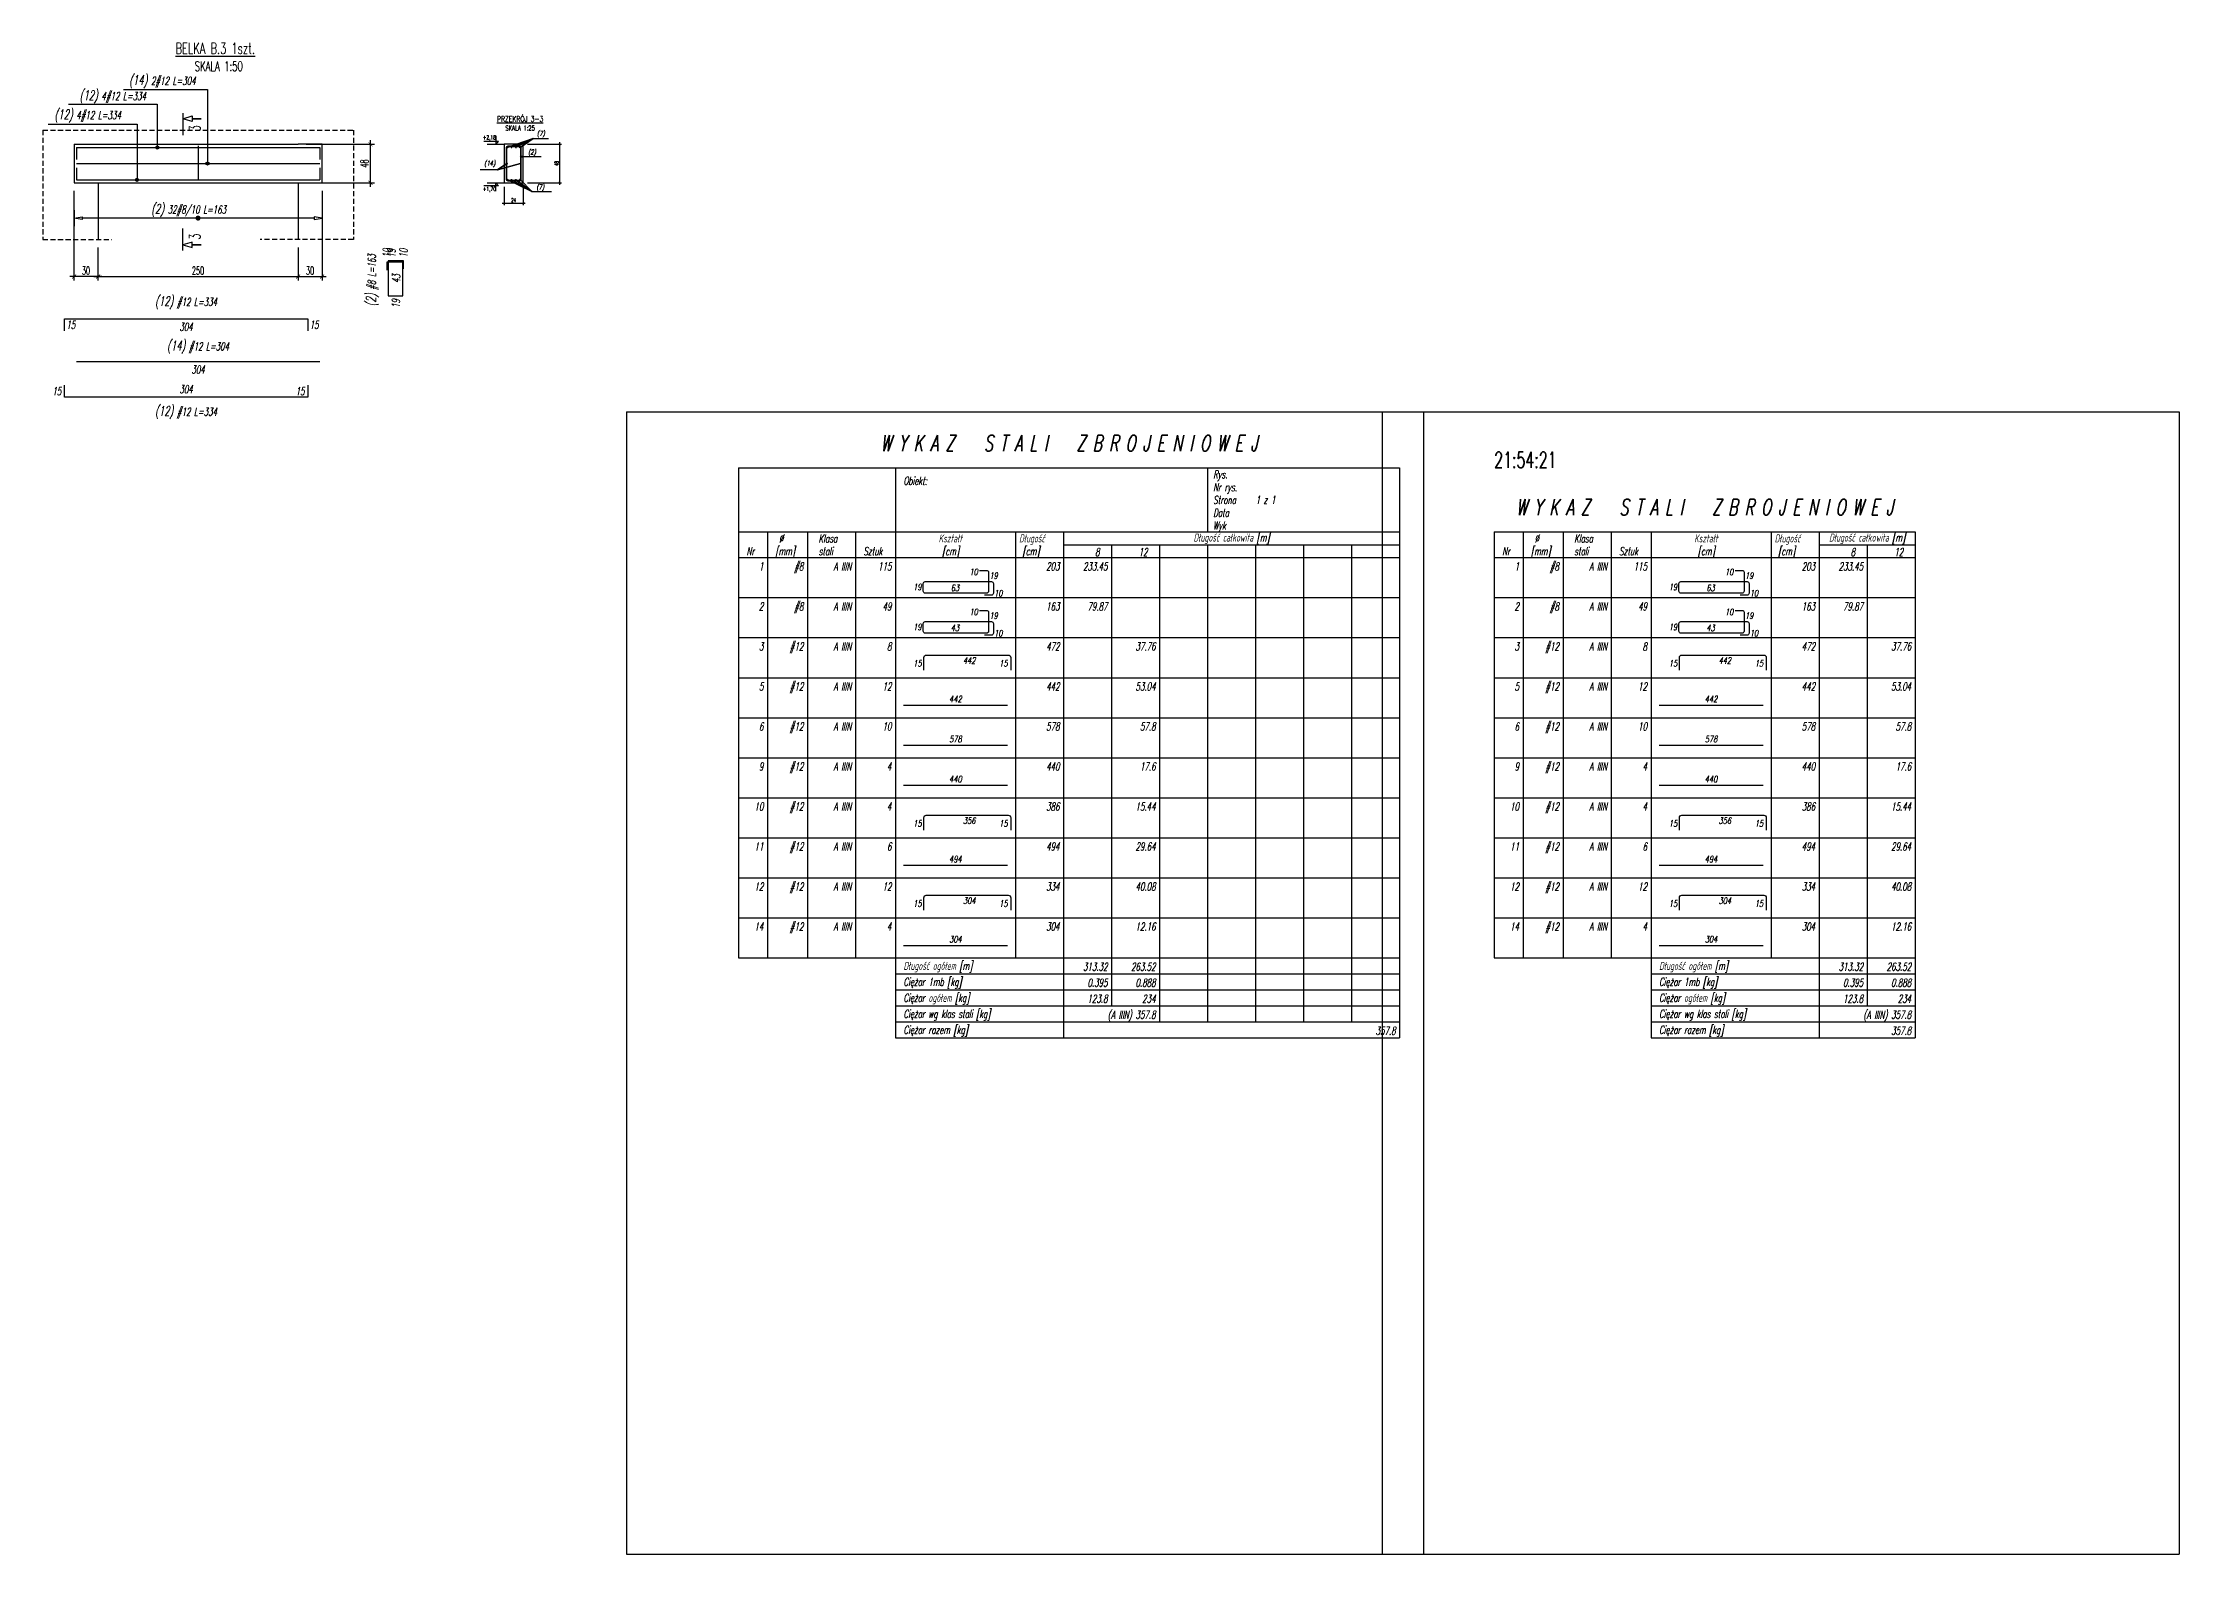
# Model space of a CAD drawing. Header units: millimetres. Extents: x 26458 to 31924, y -55340 to -52939.
# Drawn here: x 29255 to 31924, y -55340 to -53452 of the extents above; entities that cross this region are included whole.
import ezdxf
from ezdxf.enums import TextEntityAlignment as Align

# ---------------------------------------------------------------- set-up
doc = ezdxf.new("R2010")
doc.units = ezdxf.units.MM
doc.linetypes.add('DASHED2', pattern=[9.525, 6.35, -3.175])
doc.layers.get('Defpoints').update_dxf_attribs({"color": 251})
doc.layers.add('__NIEDRUK__', color=54, linetype='Continuous', plot=False)
for name, color, linetype in [('K-ODNOSNIK', 8, 'Continuous'), ('K-POMOCNICZE', 9, 'DASHED2'), ('K-SCIANY', 2, 'Continuous'), ('K-TEXT 2.4mm', 71, 'Continuous'), ('K-TEXT 2.8mm', 101, 'Continuous'), ('K-TEXT 2mm', 254, 'Continuous'), ('K-WYMIARY', 1, 'Continuous'), ('K-ZBROJ_06', 101, 'Continuous'), ('K-ZBROJ_12', 161, 'Continuous'), ('N-35-PLYTY', 101, 'Continuous'), ('ZBROJA_NIEZLICZAC', 255, 'Continuous'), ('ZBROJA_PRET', 161, 'Continuous'), ('ZBROJA_RZUTPR', 141, 'Continuous'), ('ZBROJA_RZUTPR1', 255, 'Continuous'), ('ZBROJA_ZASIEG', 253, 'Continuous'), ('ZBROJA_ZESTAWIENIE', 62, 'Continuous'), ('ZBROJA_ZESTAWIENIE1', 252, 'Continuous'), ('ZBROJA_ZESTAWIENIE2', 30, 'Continuous'), ('ZBROJA_ZESTAWIENIE3', 141, 'Continuous'), ('ZBROJA_ZESTAWIENIE4', 210, 'Continuous'), ('ZBROJA_ZLICZAC', 125, 'Continuous')]:
    doc.layers.add(name, color=color, linetype=linetype)
doc.styles.add('STYL_ZBROJA', font='romanszb.shx', dxfattribs={"width": 0.65, "oblique": 12})
doc.styles.add('text 2.4mm', font='romans.shx', dxfattribs={"width": 0.65})
doc.styles.add('text 2.8mm', font='romans.shx', dxfattribs={"width": 0.65})
doc.styles.add('text 2mm', font='romans.shx', dxfattribs={"width": 0.65})
doc.styles.add('WYM1', font='romanszb.shx', dxfattribs={"width": 0.6})
doc.dimstyles.new('CM100', dxfattribs={"dimscale": 5, "dimtxt": 2, "dimasz": 1, "dimexe": 1, "dimexo": 2, "dimgap": 0.5, "dimtad": 1, "dimrnd": 0.5, "dimdsep": 46, "dimtxsty": 'WYM1', "dimblk": 'OBLIQUE', "dimcen": 0, "dimdle": 1, "dimclrd": 253, "dimclre": 251, "dimclrt": 30, "dimadec": 0, "dimazin": 0, "dimtfac": 1, "dimtix": 1, "dimtmove": 0, "dimatfit": 0, "dimfxl": 1, "dimtfillclr": 256, "dimtolj": 1, "dimarcsym": 0})

# ---------------------------------------------------------------- blocks, each defined once
blk = doc.blocks.new('_zestawienie')
at = {"layer": 'ZBROJA_ZESTAWIENIE'}
for p, q in [((0, 0), (826, 0)), ((196, 0), (196, -80)), ((586, 0), (586, -80)), ((826, 0), (826, -80)), ((0, -80), (826, -80)), ((0, -80), (0, -96)), ((36, -80), (36, -96)), ((86, -80), (86, -96)), ((146, -80), (146, -96)), ((196, -80), (196, -96)), ((346, -80), (346, -96)), ((406, -80), (406, -96)), ((826, -80), (826, -112)), ((0, -96), (0, -112)), ((36, -96), (36, -112)), ((86, -96), (86, -112)), ((146, -96), (146, -112)), ((196, -96), (196, -112)), ((346, -96), (346, -112)), ((406, -96), (406, -112)), ((466, -96), (466, -112)), ((526, -96), (526, -112)), ((586, -96), (586, -112)), ((646, -96), (646, -112)), ((706, -96), (706, -112)), ((766, -96), (766, -112)), ((826, -96), (826, -112)), ((0, -112), (826, -112)), ((0, -112), (0, -162)), ((36, -112), (36, -162)), ((86, -112), (86, -162)), ((146, -112), (146, -162)), ((196, -112), (196, -162)), ((346, -112), (346, -162)), ((406, -112), (406, -162)), ((466, -112), (466, -162)), ((526, -112), (526, -162)), ((586, -112), (586, -162)), ((646, -112), (646, -162)), ((706, -112), (706, -162)), ((766, -112), (766, -162)), ((826, -112), (826, -162)), ((0, -162), (0, -212)), ((36, -162), (36, -212)), ((86, -162), (86, -212)), ((146, -162), (146, -212)), ((196, -162), (196, -212)), ((346, -162), (346, -212)), ((406, -162), (406, -212)), ((466, -162), (466, -212)), ((526, -162), (526, -212)), ((586, -162), (586, -212)), ((646, -162), (646, -212)), ((706, -162), (706, -212)), ((766, -162), (766, -212)), ((826, -162), (826, -212)), ((0, -212), (0, -262)), ((36, -212), (36, -262)), ((86, -212), (86, -262)), ((146, -212), (146, -262)), ((196, -212), (196, -262)), ((346, -212), (346, -262)), ((406, -212), (406, -262)), ((466, -212), (466, -262)), ((526, -212), (526, -262)), ((586, -212), (586, -262)), ((646, -212), (646, -262)), ((706, -212), (706, -262)), ((766, -212), (766, -262)), ((826, -212), (826, -262)), ((0, -262), (0, -312)), ((36, -262), (36, -312)), ((86, -262), (86, -312)), ((146, -262), (146, -312)), ((196, -262), (196, -312)), ((346, -262), (346, -312)), ((406, -262), (406, -312)), ((466, -262), (466, -312)), ((526, -262), (526, -312)), ((586, -262), (586, -312)), ((646, -262), (646, -312)), ((706, -262), (706, -312)), ((766, -262), (766, -312)), ((826, -262), (826, -312)), ((0, -312), (0, -362)), ((36, -312), (36, -362)), ((86, -312), (86, -362)), ((146, -312), (146, -362)), ((196, -312), (196, -362)), ((346, -312), (346, -362)), ((406, -312), (406, -362)), ((466, -312), (466, -362)), ((526, -312), (526, -362)), ((586, -312), (586, -362)), ((646, -312), (646, -362)), ((706, -312), (706, -362)), ((766, -312), (766, -362)), ((826, -312), (826, -362)), ((0, -362), (0, -412)), ((36, -362), (36, -412)), ((86, -362), (86, -412)), ((146, -362), (146, -412)), ((196, -362), (196, -412)), ((346, -362), (346, -412)), ((406, -362), (406, -412)), ((466, -362), (466, -412)), ((526, -362), (526, -412)), ((586, -362), (586, -412)), ((646, -362), (646, -412)), ((706, -362), (706, -412)), ((766, -362), (766, -412)), ((826, -362), (826, -412)), ((0, -412), (0, -462)), ((36, -412), (36, -462)), ((86, -412), (86, -462)), ((146, -412), (146, -462)), ((196, -412), (196, -462)), ((346, -412), (346, -462)), ((406, -412), (406, -462)), ((466, -412), (466, -462)), ((526, -412), (526, -462)), ((586, -412), (586, -462)), ((646, -412), (646, -462)), ((706, -412), (706, -462)), ((766, -412), (766, -462)), ((826, -412), (826, -462)), ((0, -462), (0, -512)), ((36, -462), (36, -512)), ((86, -462), (86, -512)), ((146, -462), (146, -512)), ((196, -462), (196, -512)), ((346, -462), (346, -512)), ((406, -462), (406, -512)), ((466, -462), (466, -512)), ((526, -462), (526, -512)), ((586, -462), (586, -512)), ((646, -462), (646, -512)), ((706, -462), (706, -512)), ((766, -462), (766, -512)), ((826, -462), (826, -512)), ((0, -512), (0, -562)), ((36, -512), (36, -562)), ((86, -512), (86, -562)), ((146, -512), (146, -562)), ((196, -512), (196, -562)), ((346, -512), (346, -562)), ((406, -512), (406, -562)), ((466, -512), (466, -562)), ((526, -512), (526, -562)), ((586, -512), (586, -562)), ((646, -512), (646, -562)), ((706, -512), (706, -562)), ((766, -512), (766, -562)), ((826, -512), (826, -562)), ((0, -562), (0, -612)), ((36, -562), (36, -612)), ((86, -562), (86, -612)), ((146, -562), (146, -612)), ((196, -562), (196, -612)), ((346, -562), (346, -612)), ((406, -562), (406, -612)), ((466, -562), (466, -612)), ((526, -562), (526, -612)), ((586, -562), (586, -612)), ((646, -562), (646, -612)), ((706, -562), (706, -612)), ((766, -562), (766, -612)), ((826, -562), (826, -612)), ((0, -612), (826, -612)), ((196, -612), (196, -712)), ((406, -612), (406, -712)), ((466, -612), (466, -672)), ((526, -612), (526, -672)), ((586, -612), (586, -692)), ((646, -612), (646, -692)), ((706, -612), (706, -692)), ((766, -612), (766, -692)), ((826, -612), (826, -692)), ((826, -612), (826, -692)), ((526, -672), (526, -692)), ((826, -692), (826, -712)), ((196, -712), (826, -712))]:
    blk.add_line(p, q, dxfattribs=at)
at = {"layer": 'ZBROJA_ZESTAWIENIE1'}
for p, q in [((-140, 70), (856, 70)), ((-140, 70), (-140, -1357)), ((856, 70), (856, -1357)), ((406, -96), (826, -96)), ((0, -162), (826, -162)), ((0, -212), (826, -212)), ((0, -262), (826, -262)), ((0, -312), (826, -312)), ((0, -362), (826, -362)), ((0, -412), (826, -412)), ((0, -462), (826, -462)), ((0, -512), (826, -512)), ((0, -562), (826, -562)), ((196, -632), (826, -632)), ((196, -652), (826, -652)), ((196, -672), (826, -672)), ((196, -692), (826, -692)), ((-140, -1357), (856, -1357))]:
    blk.add_line(p, q, dxfattribs=at)
at = {"layer": 'ZBROJA_ZESTAWIENIE2'}
blk.add_line((0, 0), (0, -80), dxfattribs=at)
at = {"layer": 'ZBROJA_ZESTAWIENIE3'}
for points in [[(301.1, -127.9), (309.8, -127.9, -0.40231), (312.3, -130.3), (312.3, -154, -0.426218), (309.8, -156.4), (233.2, -156.4, -0.414214), (230.8, -154), (230.8, -144.4, -0.414214), (233.2, -142), (315.9, -142, -0.40231), (318.4, -144.4), (318.4, -156.4, -0.414214), (315.9, -158.9), (307.3, -158.9)], [(301.1, -177.9), (309.8, -177.9, -0.40231), (312.3, -180.3), (312.3, -204, -0.426218), (309.8, -206.4), (233.2, -206.4, -0.414214), (230.8, -204), (230.8, -194.4, -0.414214), (233.2, -192), (315.9, -192, -0.40231), (318.4, -194.4), (318.4, -206.4, -0.414214), (315.9, -208.9), (307.3, -208.9)], [(231.5, -252.5), (231.5, -236.8, -0.414214), (234.5, -233.8), (337, -233.8, -0.414214), (340, -236.8), (340, -252.5)], [(231.5, -452.5), (231.5, -436.8, -0.414214), (234.5, -433.8), (337, -433.8, -0.414214), (340, -436.8), (340, -452.5)], [(231.5, -552.5), (231.5, -536.8, -0.414214), (234.5, -533.8), (337, -533.8, -0.414214), (340, -536.8), (340, -552.5)]]:
    blk.add_lwpolyline(points, format="xyb", dxfattribs=at)
for points in [[(206, -296.4), (336, -296.4)], [(206, -346.4), (336, -346.4)], [(206, -396.4), (336, -396.4)], [(206, -496.4), (336, -496.4)], [(206, -596.4), (336, -596.4)]]:
    blk.add_lwpolyline(points, dxfattribs=at)
at = {"layer": 'ZBROJA_ZESTAWIENIE2', "style": 'STYL_ZBROJA', "oblique": 12, "width": 0.65}
for s, p in [('Obiekt:', (206, -24)), ('Rys. ', (593, -16)), ('Nr rys. ', (593, -32)), ('Strona ', (593, -48)), ('Data ', (593, -64)), ('1 z 1', (646, -48)), ('Wyk ', (593, -80)), ('Nr', (10, -112)), ('[mm]', (46, -112)), (' %%c', (46, -96)), ('Klasa', (100, -96)), ('stali', (100, -112)), ('Sztuk', (156, -112)), ('Kształt', (250, -96)), (' [cm]', (250, -112)), (' Długość', (346, -96)), ('  [cm]', (346, -112)), ('Długość ogółem [m]', (206, -630)), ('Ciężar 1mb [kg]', (206, -650)), ('Ciężar ogółem [kg]', (206, -670)), ('Ciężar wg klas stali [kg]', (206, -690)), ('Ciężar razem [kg]', (206, -710))]:
    blk.add_text(s, height=10, dxfattribs=at).set_placement(p, align=Align.BOTTOM_LEFT)
for s, p in [('8', (451, -110)), ('12', (511, -110)), ('1', (31, -128)), ('#8', (81, -128)), ('A IIIN', (141, -128)), ('115', (191, -128)), ('203', (401, -128)), ('233.45', (461, -128)), ('2', (31, -178)), ('#8', (81, -178)), ('A IIIN', (141, -178)), ('49', (191, -178)), ('163', (401, -178)), ('79.87', (461, -178)), ('3', (31, -228)), ('#12', (81, -228)), ('A IIIN', (141, -228)), ('8', (191, -228)), ('472', (401, -228)), ('37.76', (521, -228)), ('#12', (81, -278)), ('5', (31, -278)), ('A IIIN', (141, -278)), ('12', (191, -278)), ('442', (401, -278)), ('53.04', (521, -278)), ('6', (31, -328)), ('#12', (81, -328)), ('A IIIN', (141, -328)), ('10', (191, -328)), ('578', (401, -328)), ('57.8', (521, -328)), ('9', (31, -378)), ('#12', (81, -378)), ('A IIIN', (141, -378)), ('4', (191, -378)), ('440', (401, -378)), ('17.6', (521, -378)), ('10', (31, -428)), ('#12', (81, -428)), ('A IIIN', (141, -428)), ('4', (191, -428)), ('386', (401, -428)), ('15.44', (521, -428)), ('11', (31, -478)), ('#12', (81, -478)), ('A IIIN', (141, -478)), ('6', (191, -478)), ('494', (401, -478)), ('29.64', (521, -478)), ('12', (31, -528)), ('#12', (81, -528)), ('A IIIN', (141, -528)), ('12', (191, -528)), ('334', (401, -528)), ('40.08', (521, -528)), ('14', (31, -578)), ('#12', (81, -578)), ('A IIIN', (141, -578)), ('4', (191, -578)), ('304', (401, -578)), ('12.16', (521, -578)), ('313.32', (461, -628)), ('0.395', (461, -648)), ('263.52', (521, -628)), ('0.888', (521, -648)), ('123.8', (461, -668)), ('234', (521, -668)), ('(A IIIN) 357.8', (521, -688)), ('357.8', (821, -708))]:
    blk.add_text(s, height=10, dxfattribs=at).set_placement(p, align=Align.RIGHT)
blk.add_text('Długość całkowita [m]', height=10, dxfattribs=at).set_placement((616, -92), align=Align.CENTER)
for s, p in [('10', (298.8, -129.9)), ('19', (228.6, -148.7)), ('10', (298.8, -179.9)), ('19', (228.6, -198.7)), ('15', (228.7, -244.1)), ('15', (336.1, -244.1)), ('15', (228.7, -444.1)), ('15', (336.1, -444.1)), ('15', (228.7, -544.1)), ('15', (336.1, -544.1))]:
    blk.add_text(s, height=8, dxfattribs=at).set_placement(p, align=Align.MIDDLE_RIGHT)
for s, p in [('19', (313.4, -134.5)), ('10', (319.3, -156.5)), ('19', (313.4, -184.5)), ('10', (319.3, -206.5))]:
    blk.add_text(s, height=8, dxfattribs=at).set_placement(p, align=Align.MIDDLE_LEFT)
for s, p in [('63', (270.4, -149.8)), ('43', (270.4, -199.8))]:
    blk.add_text(s, height=8, dxfattribs=at).set_placement(p, align=Align.MIDDLE)
for s, p in [('442', (296, -247)), ('356', (296, -447)), ('304', (296, -547))]:
    blk.add_text(s, height=8, dxfattribs=at).set_placement(p, align=Align.BOTTOM_RIGHT)
for s, p in [('442', (271, -295.1)), ('578', (271, -345.1)), ('440', (271, -395.1)), ('494', (271, -495.1)), ('304', (271, -595.1))]:
    blk.add_text(s, height=8, dxfattribs=at).set_placement(p, align=Align.BOTTOM_CENTER)
at = {"layer": 'ZBROJA_ZESTAWIENIE4', "style": 'STYL_ZBROJA', "oblique": 12, "width": 0.65}
blk.add_text('W Y K A Z   S T A L I   Z B R O J E N I O W E J', height=20, dxfattribs=at).set_placement((413, 21), align=Align.CENTER)
blk = doc.blocks.new('A$C392df230')
h = blk.add_hatch()
h.set_pattern_fill('ANGLE', color=256, scale=0.025)
h.set_pattern_definition([(360, (-2880.4701, 5517.13781), (-5e-64, 0.174625), [0.127, -0.047625]), (90, (-2880.4701, 5517.13781), (-0.174625, 1e-17), [0.127, -0.047625])])
h.paths.add_polyline_path([(0.5, 0, 1), (-0.5, 0, 1)])
blk.add_circle((0, 0), 0.5)
blk = doc.blocks.new('_ArchTick')
at = {"color": 0, "linetype": 'ByBlock', "const_width": 0.15}
blk.add_lwpolyline([(-0.5, -0.5), (0.5, 0.5)], dxfattribs=at)
blk = doc.blocks.new('*D93')
at = {"layer": 'Defpoints', "color": 0, "transparency": 16777216}
for p in [(29323.6, -53697.8), (29573.6, -53697.8), (29573.6, -53744)]:
    blk.add_point(p, dxfattribs=at)
at = {"layer": 'K-WYMIARY', "color": 251, "lineweight": -2, "transparency": 16777216}
for p, q in [((29323.6, -53707.8), (29323.6, -53749)), ((29573.6, -53707.8), (29573.6, -53749))]:
    blk.add_line(p, q, dxfattribs=at)
at = {"layer": 'K-WYMIARY', "color": 253, "lineweight": -2, "transparency": 16777216}
blk.add_line((29318.6, -53744), (29578.6, -53744), dxfattribs=at)
at = {"layer": 'K-WYMIARY', "color": 253, "lineweight": -2, "transparency": 16777216, "xscale": 5, "yscale": 5, "zscale": 5, "rotation": 180}
blk.add_blockref('_ArchTick', (29323.6, -53744), dxfattribs=at)
at = {"layer": 'K-WYMIARY', "color": 253, "lineweight": -2, "transparency": 16777216, "xscale": 5, "yscale": 5, "zscale": 5}
blk.add_blockref('_ArchTick', (29573.6, -53744), dxfattribs=at)
at = {"layer": 'K-WYMIARY', "color": 30, "transparency": 16777216, "insert": (29448.6, -53736.5), "char_height": 10, "attachment_point": 5, "style": 'WYM1'}
blk.add_mtext('\\A1;250', dxfattribs=at)
blk = doc.blocks.new('*D94')
at = {"layer": 'Defpoints', "color": 0, "transparency": 16777216}
for p in [(29293.6, -53626.7), (29323.6, -53697.8), (29293.6, -53744)]:
    blk.add_point(p, dxfattribs=at)
at = {"layer": 'K-WYMIARY', "color": 251, "lineweight": -2, "transparency": 16777216}
for p, q in [((29293.6, -53636.7), (29293.6, -53749)), ((29323.6, -53707.8), (29323.6, -53749))]:
    blk.add_line(p, q, dxfattribs=at)
at = {"layer": 'K-WYMIARY', "color": 253, "lineweight": -2, "transparency": 16777216}
blk.add_line((29328.6, -53744), (29288.6, -53744), dxfattribs=at)
at = {"layer": 'K-WYMIARY', "color": 253, "lineweight": -2, "transparency": 16777216, "xscale": 5, "yscale": 5, "zscale": 5, "rotation": 180}
blk.add_blockref('_ArchTick', (29293.6, -53744), dxfattribs=at)
at = {"layer": 'K-WYMIARY', "color": 253, "lineweight": -2, "transparency": 16777216, "xscale": 5, "yscale": 5, "zscale": 5}
blk.add_blockref('_ArchTick', (29323.6, -53744), dxfattribs=at)
at = {"layer": 'K-WYMIARY', "color": 30, "transparency": 16777216, "insert": (29308.6, -53736.5), "char_height": 10, "attachment_point": 5, "style": 'WYM1'}
blk.add_mtext('\\A1;30', dxfattribs=at)
blk = doc.blocks.new('*D95')
at = {"layer": 'Defpoints', "color": 0, "transparency": 16777216}
for p in [(29573.6, -53578.7), (29664, -53578.7), (29573.6, -53626.7)]:
    blk.add_point(p, dxfattribs=at)
at = {"layer": 'K-WYMIARY', "color": 251, "lineweight": -2, "transparency": 16777216}
for p, q in [((29583.6, -53578.7), (29669, -53578.7)), ((29583.6, -53626.7), (29669, -53626.7))]:
    blk.add_line(p, q, dxfattribs=at)
at = {"layer": 'K-WYMIARY', "color": 253, "lineweight": -2, "transparency": 16777216}
blk.add_line((29664, -53631.7), (29664, -53573.7), dxfattribs=at)
at = {"layer": 'K-WYMIARY', "color": 253, "lineweight": -2, "transparency": 16777216, "xscale": 5, "yscale": 5, "zscale": 5}
for p, rotation in [((29664, -53578.7), 90), ((29664, -53626.7), 270)]:
    blk.add_blockref('_ArchTick', p, dxfattribs=dict(at, rotation=rotation))
at = {"layer": 'K-WYMIARY', "color": 30, "transparency": 16777216, "insert": (29656.5, -53602.7), "char_height": 10, "attachment_point": 5, "rotation": 90, "style": 'WYM1'}
blk.add_mtext('\\A1;48', dxfattribs=at)
blk = doc.blocks.new('*D96')
at = {"layer": 'Defpoints', "color": 0, "transparency": 16777216}
for p in [(29855.1, -53578.7), (29855.1, -53626.7), (29900.4, -53626.7)]:
    blk.add_point(p, dxfattribs=at)
at = {"layer": 'K-WYMIARY', "color": 251, "lineweight": -2, "transparency": 16777216}
for p, q in [((29860.1, -53578.7), (29902.9, -53578.7)), ((29860.1, -53626.7), (29902.9, -53626.7))]:
    blk.add_line(p, q, dxfattribs=at)
at = {"layer": 'K-WYMIARY', "color": 253, "lineweight": -2, "transparency": 16777216}
blk.add_line((29900.4, -53576.2), (29900.4, -53629.2), dxfattribs=at)
at = {"layer": 'K-WYMIARY', "color": 253, "lineweight": -2, "transparency": 16777216, "xscale": 2.5, "yscale": 2.5, "zscale": 2.5}
for p, rotation in [((29900.4, -53578.7), 90), ((29900.4, -53626.7), 270)]:
    blk.add_blockref('_ArchTick', p, dxfattribs=dict(at, rotation=rotation))
at = {"layer": 'K-WYMIARY', "color": 30, "transparency": 16777216, "insert": (29896.7, -53602.7), "char_height": 5, "attachment_point": 5, "rotation": 90, "style": 'WYM1'}
blk.add_mtext('\\A1;48', dxfattribs=at)
blk = doc.blocks.new('*D97')
at = {"layer": 'Defpoints', "color": 0, "transparency": 16777216}
for p in [(29831.1, -53626.7), (29855, -53626.7), (29855, -53652.3)]:
    blk.add_point(p, dxfattribs=at)
at = {"layer": 'K-WYMIARY', "color": 251, "lineweight": -2, "transparency": 16777216}
for p, q in [((29831.1, -53631.7), (29831.1, -53654.8)), ((29855, -53631.7), (29855, -53654.8))]:
    blk.add_line(p, q, dxfattribs=at)
at = {"layer": 'K-WYMIARY', "color": 253, "lineweight": -2, "transparency": 16777216}
blk.add_line((29828.6, -53652.3), (29857.5, -53652.3), dxfattribs=at)
at = {"layer": 'K-WYMIARY', "color": 253, "lineweight": -2, "transparency": 16777216, "xscale": 2.5, "yscale": 2.5, "zscale": 2.5, "rotation": 180}
blk.add_blockref('_ArchTick', (29831.1, -53652.3), dxfattribs=at)
at = {"layer": 'K-WYMIARY', "color": 253, "lineweight": -2, "transparency": 16777216, "xscale": 2.5, "yscale": 2.5, "zscale": 2.5}
blk.add_blockref('_ArchTick', (29855, -53652.3), dxfattribs=at)
at = {"layer": 'K-WYMIARY', "color": 30, "transparency": 16777216, "insert": (29843, -53648.6), "char_height": 5, "attachment_point": 5, "style": 'WYM1'}
blk.add_mtext('\\A1;24', dxfattribs=at)
blk = doc.blocks.new('*D122')
at = {"layer": 'Defpoints', "color": 0, "transparency": 16777216}
for p in [(29603.6, -53626.7), (29573.6, -53697.8), (29603.6, -53744)]:
    blk.add_point(p, dxfattribs=at)
at = {"layer": 'K-WYMIARY', "color": 251, "lineweight": -2, "transparency": 16777216}
for p, q in [((29603.6, -53636.7), (29603.6, -53749)), ((29573.6, -53707.8), (29573.6, -53749))]:
    blk.add_line(p, q, dxfattribs=at)
at = {"layer": 'K-WYMIARY', "color": 253, "lineweight": -2, "transparency": 16777216}
blk.add_line((29568.6, -53744), (29608.6, -53744), dxfattribs=at)
at = {"layer": 'K-WYMIARY', "color": 253, "lineweight": -2, "transparency": 16777216, "xscale": 5, "yscale": 5, "zscale": 5, "rotation": 180}
blk.add_blockref('_ArchTick', (29573.6, -53744), dxfattribs=at)
at = {"layer": 'K-WYMIARY', "color": 253, "lineweight": -2, "transparency": 16777216, "xscale": 5, "yscale": 5, "zscale": 5}
blk.add_blockref('_ArchTick', (29603.6, -53744), dxfattribs=at)
at = {"layer": 'K-WYMIARY', "color": 30, "transparency": 16777216, "insert": (29588.6, -53736.5), "char_height": 10, "attachment_point": 5, "style": 'WYM1'}
blk.add_mtext('\\A1;30', dxfattribs=at)
blk = doc.blocks.new('_zestawiejnieM')
at = {"layer": 'ZBROJA_ZESTAWIENIE'}
for p, q in [((0, -80), (526, -80)), ((0, -80), (0, -96)), ((36, -80), (36, -96)), ((86, -80), (86, -96)), ((146, -80), (146, -96)), ((196, -80), (196, -96)), ((346, -80), (346, -96)), ((406, -80), (406, -96)), ((526, -80), (526, -112)), ((0, -96), (0, -112)), ((36, -96), (36, -112)), ((86, -96), (86, -112)), ((146, -96), (146, -112)), ((196, -96), (196, -112)), ((346, -96), (346, -112)), ((406, -96), (406, -112)), ((466, -96), (466, -112)), ((526, -96), (526, -112)), ((526, -96), (526, -112)), ((0, -112), (526, -112)), ((0, -112), (0, -162)), ((36, -112), (36, -162)), ((86, -112), (86, -162)), ((146, -112), (146, -162)), ((196, -112), (196, -162)), ((346, -112), (346, -162)), ((406, -112), (406, -162)), ((466, -112), (466, -162)), ((526, -112), (526, -162)), ((526, -112), (526, -162)), ((0, -162), (0, -212)), ((36, -162), (36, -212)), ((86, -162), (86, -212)), ((146, -162), (146, -212)), ((196, -162), (196, -212)), ((346, -162), (346, -212)), ((406, -162), (406, -212)), ((466, -162), (466, -212)), ((526, -162), (526, -212)), ((526, -162), (526, -212)), ((0, -212), (0, -262)), ((36, -212), (36, -262)), ((86, -212), (86, -262)), ((146, -212), (146, -262)), ((196, -212), (196, -262)), ((346, -212), (346, -262)), ((406, -212), (406, -262)), ((466, -212), (466, -262)), ((526, -212), (526, -262)), ((526, -212), (526, -262)), ((0, -262), (0, -312)), ((36, -262), (36, -312)), ((86, -262), (86, -312)), ((146, -262), (146, -312)), ((196, -262), (196, -312)), ((346, -262), (346, -312)), ((406, -262), (406, -312)), ((466, -262), (466, -312)), ((526, -262), (526, -312)), ((526, -262), (526, -312)), ((0, -312), (0, -362)), ((36, -312), (36, -362)), ((86, -312), (86, -362)), ((146, -312), (146, -362)), ((196, -312), (196, -362)), ((346, -312), (346, -362)), ((406, -312), (406, -362)), ((466, -312), (466, -362)), ((526, -312), (526, -362)), ((526, -312), (526, -362)), ((0, -362), (0, -412)), ((36, -362), (36, -412)), ((86, -362), (86, -412)), ((146, -362), (146, -412)), ((196, -362), (196, -412)), ((346, -362), (346, -412)), ((406, -362), (406, -412)), ((466, -362), (466, -412)), ((526, -362), (526, -412)), ((526, -362), (526, -412)), ((0, -412), (0, -462)), ((36, -412), (36, -462)), ((86, -412), (86, -462)), ((146, -412), (146, -462)), ((196, -412), (196, -462)), ((346, -412), (346, -462)), ((406, -412), (406, -462)), ((466, -412), (466, -462)), ((526, -412), (526, -462)), ((526, -412), (526, -462)), ((0, -462), (0, -512)), ((36, -462), (36, -512)), ((86, -462), (86, -512)), ((146, -462), (146, -512)), ((196, -462), (196, -512)), ((346, -462), (346, -512)), ((406, -462), (406, -512)), ((466, -462), (466, -512)), ((526, -462), (526, -512)), ((526, -462), (526, -512)), ((0, -512), (0, -562)), ((36, -512), (36, -562)), ((86, -512), (86, -562)), ((146, -512), (146, -562)), ((196, -512), (196, -562)), ((346, -512), (346, -562)), ((406, -512), (406, -562)), ((466, -512), (466, -562)), ((526, -512), (526, -562)), ((526, -512), (526, -562)), ((0, -562), (0, -612)), ((36, -562), (36, -612)), ((86, -562), (86, -612)), ((146, -562), (146, -612)), ((196, -562), (196, -612)), ((346, -562), (346, -612)), ((406, -562), (406, -612)), ((466, -562), (466, -612)), ((526, -562), (526, -612)), ((526, -562), (526, -612)), ((0, -612), (526, -612)), ((196, -612), (196, -712)), ((406, -612), (406, -712)), ((466, -612), (466, -672)), ((526, -612), (526, -692)), ((526, -612), (526, -672)), ((526, -612), (526, -692)), ((526, -672), (526, -692)), ((526, -692), (526, -712)), ((196, -712), (526, -712))]:
    blk.add_line(p, q, dxfattribs=at)
at = {"layer": 'ZBROJA_ZESTAWIENIE1'}
for p, q in [((406, -96), (526, -96)), ((0, -162), (526, -162)), ((0, -212), (526, -212)), ((0, -262), (526, -262)), ((0, -312), (526, -312)), ((0, -362), (526, -362)), ((0, -412), (526, -412)), ((0, -462), (526, -462)), ((0, -512), (526, -512)), ((0, -562), (526, -562)), ((196, -632), (526, -632)), ((196, -652), (526, -652)), ((196, -672), (526, -672)), ((196, -692), (526, -692))]:
    blk.add_line(p, q, dxfattribs=at)
at = {"layer": 'ZBROJA_ZESTAWIENIE3'}
for points in [[(301.1, -127.9), (309.8, -127.9, -0.40231), (312.3, -130.3), (312.3, -154, -0.426218), (309.8, -156.4), (233.2, -156.4, -0.414214), (230.8, -154), (230.8, -144.4, -0.414214), (233.2, -142), (315.9, -142, -0.40231), (318.4, -144.4), (318.4, -156.4, -0.414214), (315.9, -158.9), (307.3, -158.9)], [(301.1, -177.9), (309.8, -177.9, -0.40231), (312.3, -180.3), (312.3, -204, -0.426218), (309.8, -206.4), (233.2, -206.4, -0.414214), (230.8, -204), (230.8, -194.4, -0.414214), (233.2, -192), (315.9, -192, -0.40231), (318.4, -194.4), (318.4, -206.4, -0.414214), (315.9, -208.9), (307.3, -208.9)], [(231.5, -252.5), (231.5, -236.8, -0.414214), (234.5, -233.8), (337, -233.8, -0.414214), (340, -236.8), (340, -252.5)], [(231.5, -452.5), (231.5, -436.8, -0.414214), (234.5, -433.8), (337, -433.8, -0.414214), (340, -436.8), (340, -452.5)], [(231.5, -552.5), (231.5, -536.8, -0.414214), (234.5, -533.8), (337, -533.8, -0.414214), (340, -536.8), (340, -552.5)]]:
    blk.add_lwpolyline(points, format="xyb", dxfattribs=at)
for points in [[(206, -296.4), (336, -296.4)], [(206, -346.4), (336, -346.4)], [(206, -396.4), (336, -396.4)], [(206, -496.4), (336, -496.4)], [(206, -596.4), (336, -596.4)]]:
    blk.add_lwpolyline(points, dxfattribs=at)
at = {"layer": '__NIEDRUK__', "style": 'text 2mm', "width": 0.65}
blk.add_text('21:54:21', height=20, dxfattribs=at).set_placement((0, 0))
at = {"layer": 'ZBROJA_ZESTAWIENIE2', "style": 'STYL_ZBROJA', "oblique": 12, "width": 0.65}
for s, p in [('Nr', (10, -112)), ('[mm]', (46, -112)), (' %%c', (46, -96)), ('Klasa', (100, -96)), ('stali', (100, -112)), ('Sztuk', (156, -112)), ('Kształt', (250, -96)), (' [cm]', (250, -112)), (' Długość', (346, -96)), ('  [cm]', (346, -112)), ('Długość ogółem [m]', (206, -630)), ('Ciężar 1mb [kg]', (206, -650)), ('Ciężar ogółem [kg]', (206, -670)), ('Ciężar wg klas stali [kg]', (206, -690)), ('Ciężar razem [kg]', (206, -710))]:
    blk.add_text(s, height=10, dxfattribs=at).set_placement(p, align=Align.BOTTOM_LEFT)
blk.add_text('Długość całkowita [m]', height=10, dxfattribs=at).set_placement((466, -92), align=Align.CENTER)
for s, p in [('8', (451, -110)), ('12', (511, -110)), ('1', (31, -128)), ('#8', (81, -128)), ('A IIIN', (141, -128)), ('115', (191, -128)), ('203', (401, -128)), ('233.45', (461, -128)), ('2', (31, -178)), ('#8', (81, -178)), ('A IIIN', (141, -178)), ('49', (191, -178)), ('163', (401, -178)), ('79.87', (461, -178)), ('3', (31, -228)), ('#12', (81, -228)), ('A IIIN', (141, -228)), ('8', (191, -228)), ('472', (401, -228)), ('37.76', (521, -228)), ('#12', (81, -278)), ('5', (31, -278)), ('A IIIN', (141, -278)), ('12', (191, -278)), ('442', (401, -278)), ('53.04', (521, -278)), ('6', (31, -328)), ('#12', (81, -328)), ('A IIIN', (141, -328)), ('10', (191, -328)), ('578', (401, -328)), ('57.8', (521, -328)), ('9', (31, -378)), ('#12', (81, -378)), ('A IIIN', (141, -378)), ('4', (191, -378)), ('440', (401, -378)), ('17.6', (521, -378)), ('10', (31, -428)), ('#12', (81, -428)), ('A IIIN', (141, -428)), ('4', (191, -428)), ('386', (401, -428)), ('15.44', (521, -428)), ('11', (31, -478)), ('#12', (81, -478)), ('A IIIN', (141, -478)), ('6', (191, -478)), ('494', (401, -478)), ('29.64', (521, -478)), ('12', (31, -528)), ('#12', (81, -528)), ('A IIIN', (141, -528)), ('12', (191, -528)), ('334', (401, -528)), ('40.08', (521, -528)), ('14', (31, -578)), ('#12', (81, -578)), ('A IIIN', (141, -578)), ('4', (191, -578)), ('304', (401, -578)), ('12.16', (521, -578)), ('313.32', (461, -628)), ('0.395', (461, -648)), ('263.52', (521, -628)), ('0.888', (521, -648)), ('123.8', (461, -668)), ('234', (521, -668)), ('(A IIIN) 357.8', (521, -688)), ('357.8', (521, -708))]:
    blk.add_text(s, height=10, dxfattribs=at).set_placement(p, align=Align.RIGHT)
for s, p in [('10', (298.8, -129.9)), ('19', (228.6, -148.7)), ('10', (298.8, -179.9)), ('19', (228.6, -198.7)), ('15', (228.7, -244.1)), ('15', (336.1, -244.1)), ('15', (228.7, -444.1)), ('15', (336.1, -444.1)), ('15', (228.7, -544.1)), ('15', (336.1, -544.1))]:
    blk.add_text(s, height=8, dxfattribs=at).set_placement(p, align=Align.MIDDLE_RIGHT)
for s, p in [('19', (313.4, -134.5)), ('10', (319.3, -156.5)), ('19', (313.4, -184.5)), ('10', (319.3, -206.5))]:
    blk.add_text(s, height=8, dxfattribs=at).set_placement(p, align=Align.MIDDLE_LEFT)
for s, p in [('63', (270.4, -149.8)), ('43', (270.4, -199.8))]:
    blk.add_text(s, height=8, dxfattribs=at).set_placement(p, align=Align.MIDDLE)
for s, p in [('442', (296, -247)), ('356', (296, -447)), ('304', (296, -547))]:
    blk.add_text(s, height=8, dxfattribs=at).set_placement(p, align=Align.BOTTOM_RIGHT)
for s, p in [('442', (271, -295.1)), ('578', (271, -345.1)), ('440', (271, -395.1)), ('494', (271, -495.1)), ('304', (271, -595.1))]:
    blk.add_text(s, height=8, dxfattribs=at).set_placement(p, align=Align.BOTTOM_CENTER)
at = {"layer": 'ZBROJA_ZESTAWIENIE4', "style": 'STYL_ZBROJA', "oblique": 12, "width": 0.65}
blk.add_text('W Y K A Z   S T A L I   Z B R O J E N I O W E J', height=20, dxfattribs=at).set_placement((263, -59), align=Align.CENTER)

msp = doc.modelspace()

# ---------------------------------------------------------------- linework, layer by layer
at = {"layer": '__NIEDRUK__'}
msp.add_lwpolyline([(29835.558, -53623.607), (29850.558, -53623.607, 0.41421356), (29851.958, -53622.207), (29851.958, -53583.207, 0.41421356), (29850.558, -53581.807), (29835.558, -53581.807, 0.41421356), (29834.158, -53583.207), (29834.158, -53622.207, 0.41421356)], format="xyb", close=True, dxfattribs=at)
at = {"layer": 'K-ODNOSNIK'}
for points in [[(29355.333, -53510.072), (29460.427, -53510.072), (29460.427, -53602.707)], [(29286.611, -53528.422), (29397.705, -53528.422), (29397.705, -53582.707)], [(29261.303, -53553.73), (29372.397, -53553.73), (29372.397, -53623.107)], [(29867.542, -53571.552), (29845.781, -53582.307), (29867.542, -53571.552), (29840.334, -53582.307), (29867.542, -53571.552), (29851.229, -53582.647), (29867.542, -53571.552), (29834.887, -53582.647), (29867.542, -53571.552), (29886.35, -53571.552)], [(29822.915, -53610.728), (29834.658, -53602.707), (29822.915, -53610.728), (29851.458, -53602.707), (29822.915, -53610.728), (29801.285, -53610.728)], [(29877.542, -53594.208), (29852.558, -53594.208)], [(29865.675, -53637.775), (29845.781, -53623.107), (29865.675, -53637.775), (29840.334, -53623.107), (29865.675, -53637.775), (29851.229, -53622.767), (29865.675, -53637.775), (29834.887, -53622.767), (29865.675, -53637.775), (29890.322, -53637.775)]]:
    msp.add_lwpolyline(points, dxfattribs=at)
for centre, radius in [((29397.705, -53582.707), 2), ((29460.427, -53602.707), 2), ((29852.558, -53594.208), 1), ((29372.397, -53623.107), 2)]:
    msp.add_circle(centre, radius, dxfattribs=at)
at = {"layer": 'K-POMOCNICZE'}
for points in [[(29254.55, -53561.071), (29254.55, -53697.785), (29341.08, -53697.785)], [(29254.55, -53561.071), (29642.742, -53561.071)], [(29642.742, -53561.071), (29642.742, -53697.785), (29526.212, -53697.785)]]:
    msp.add_lwpolyline(points, dxfattribs=at)
at = {"layer": 'K-SCIANY'}
for p, q in [((29293.646, -53578.707), (29293.646, -53626.707)), ((29323.646, -53626.707), (29323.646, -53697.785)), ((29573.646, -53626.707), (29573.646, -53697.785)), ((29573.646, -53626.707), (29573.646, -53697.785))]:
    msp.add_line(p, q, dxfattribs=at)
for points in [[(29293.646, -53578.707), (29573.646, -53578.707)], [(29573.646, -53626.707), (29603.646, -53626.707), (29603.646, -53578.707), (29573.646, -53578.707)], [(29293.646, -53626.707), (29573.646, -53626.707)]]:
    msp.add_lwpolyline(points, dxfattribs=at)
msp.add_lwpolyline([(29831.058, -53626.707), (29855.058, -53626.707), (29855.058, -53578.707), (29831.058, -53578.707)], close=True, dxfattribs=at)
at = {"layer": 'K-TEXT 2mm', "lineweight": -2}
for points in [[(29820.529, -53568.294), (29820.529, -53578.707), (29824.198, -53575.038), (29805.521, -53575.038)], [(29820.529, -53637.12), (29820.529, -53626.707), (29824.198, -53630.376), (29805.521, -53630.376)]]:
    msp.add_lwpolyline(points, dxfattribs=at)
at = {"layer": 'K-TEXT 2mm'}
for points in [[(29810, -53578.707), (29831.058, -53578.707)], [(29810, -53626.707), (29831.058, -53626.707)]]:
    msp.add_lwpolyline(points, dxfattribs=at)
at = {"layer": 'K-ZBROJ_06'}
msp.add_lwpolyline([(29835.558, -53624.207), (29850.558, -53624.207, 0.41421356), (29852.558, -53622.207), (29852.558, -53583.207, 0.41421356), (29850.558, -53581.207), (29835.558, -53581.207, 0.41421356), (29833.558, -53583.207), (29833.558, -53622.207, 0.41421356)], format="xyb", close=True, dxfattribs=at)
at = {"layer": 'K-ZBROJ_12'}
for p, q in [((29296.646, -53582.707), (29296.646, -53597.707)), ((29600.646, -53582.707), (29600.646, -53597.707)), ((29296.646, -53608.107), (29296.646, -53623.107)), ((29600.646, -53608.107), (29600.646, -53623.107))]:
    msp.add_line(p, q, dxfattribs=at)
at = {"layer": 'N-35-PLYTY', "linetype": 'Continuous', "extrusion": (2.20399e-16, -1.07059e-31, -1), "flags": 128}
for points in [[(-29429.668, -53539.875), (-29429.668, -53546.732), (-29441.097, -53543.304), (-29441.097, -53546.732), (-29452.526, -53546.732), (-29441.097, -53546.732), (-29441.097, -53550.161), (-29429.668, -53546.732), (-29429.668, -53567.304)], [(-29429.668, -53711.207), (-29429.668, -53704.35), (-29441.097, -53707.778), (-29441.097, -53704.35), (-29452.526, -53704.35), (-29441.097, -53704.35), (-29441.097, -53700.921), (-29429.668, -53704.35), (-29429.668, -53683.778)]]:
    msp.add_lwpolyline(points, dxfattribs=at)
at = {"layer": 'ZBROJA_PRET'}
for p, q in [((29296.646, -53582.707), (29600.646, -53582.707)), ((29296.646, -53602.707), (29600.646, -53602.707)), ((29448.646, -53580.707), (29448.646, -53623.707)), ((29296.646, -53623.107), (29600.646, -53623.107))]:
    msp.add_line(p, q, dxfattribs=at)
at = {"layer": 'ZBROJA_RZUTPR'}
for points in [[(29705.247, -53734.267), (29705.247, -53724.267, 0.41422209), (29705.247, -53724.267), (29686.247, -53724.267, 0.41420504), (29686.247, -53724.267), (29686.247, -53768.13, 0.41421356), (29686.247, -53768.13), (29704.383, -53768.13, 0.41421356), (29704.383, -53768.13), (29704.383, -53725.994, 0.41421356), (29704.383, -53725.994), (29684.52, -53725.994, 0.41421356), (29684.52, -53725.994), (29684.52, -53735.994)], [(29281.646, -53811.674), (29281.646, -53796.674, -0.41421356), (29281.646, -53796.674), (29585.646, -53796.674, -0.41421356), (29585.646, -53796.674), (29585.646, -53811.674)], [(29585.646, -53879.708), (29585.646, -53894.708, -0.41421356), (29585.646, -53894.708), (29281.646, -53894.708, -0.41421356), (29281.646, -53894.708), (29281.646, -53879.708)]]:
    msp.add_lwpolyline(points, format="xyb", dxfattribs=at)
msp.add_lwpolyline([(29296.646, -53850.067), (29600.646, -53850.067)], dxfattribs=at)
at = {"layer": 'ZBROJA_ZASIEG'}
for p, q in [((29293.646, -53660.873), (29293.646, -53680.873)), ((29603.646, -53660.873), (29603.646, -53680.873))]:
    msp.add_line(p, q, dxfattribs=at)
msp.add_lwpolyline([(29593.646, -53670.873), (29593.646, -53672.423), (29603.646, -53670.873), (29593.646, -53669.323), (29593.646, -53670.873), (29303.646, -53670.873), (29303.646, -53672.423), (29293.646, -53670.873), (29303.646, -53669.323), (29303.646, -53670.873)], dxfattribs=at)
at = {"layer": 'ZBROJA_ZASIEG', "const_width": 3.15}
msp.add_lwpolyline([(29447.071, -53670.873, 1), (29450.221, -53670.873, 1)], format="xyb", close=True, dxfattribs=at)
at = {"layer": 'ZBROJA_ZESTAWIENIE1'}
for p, q in [((30928.219, -53912.989), (31924.219, -53912.989)), ((30928.219, -53912.989), (30928.219, -55339.989)), ((30928.219, -53912.989), (31924.219, -53912.989)), ((30928.219, -53912.989), (30928.219, -55339.989)), ((30928.219, -53912.989), (31924.219, -53912.989)), ((30928.219, -53912.989), (30928.219, -55339.989)), ((30928.219, -53912.989), (31924.219, -53912.989)), ((30928.219, -53912.989), (30928.219, -55339.989)), ((30928.219, -53912.989), (31924.219, -53912.989)), ((30928.219, -53912.989), (30928.219, -55339.989)), ((30928.219, -53912.989), (31924.219, -53912.989)), ((30928.219, -53912.989), (30928.219, -55339.989)), ((30928.219, -53912.989), (31924.219, -53912.989)), ((30928.219, -53912.989), (30928.219, -55339.989)), ((30928.219, -53912.989), (31924.219, -53912.989)), ((30928.219, -53912.989), (30928.219, -55339.989)), ((30928.219, -53912.989), (31924.219, -53912.989)), ((30928.219, -53912.989), (30928.219, -55339.989)), ((30928.219, -53912.989), (31924.219, -53912.989)), ((30928.219, -53912.989), (30928.219, -55339.989)), ((30928.219, -53912.989), (31924.219, -53912.989)), ((30928.219, -53912.989), (30928.219, -55339.989)), ((30928.219, -53912.989), (31924.219, -53912.989)), ((30928.219, -53912.989), (30928.219, -55339.989)), ((31924.219, -53912.989), (31924.219, -55339.989)), ((31924.219, -53912.989), (31924.219, -55339.989)), ((31924.219, -53912.989), (31924.219, -55339.989)), ((31924.219, -53912.989), (31924.219, -55339.989)), ((31924.219, -53912.989), (31924.219, -55339.989)), ((31924.219, -53912.989), (31924.219, -55339.989)), ((31924.219, -53912.989), (31924.219, -55339.989)), ((31924.219, -53912.989), (31924.219, -55339.989)), ((31924.219, -53912.989), (31924.219, -55339.989)), ((31924.219, -53912.989), (31924.219, -55339.989)), ((31924.219, -53912.989), (31924.219, -55339.989)), ((31924.219, -53912.989), (31924.219, -55339.989)), ((30928.219, -55339.989), (31924.219, -55339.989)), ((30928.219, -55339.989), (31924.219, -55339.989)), ((30928.219, -55339.989), (31924.219, -55339.989)), ((30928.219, -55339.989), (31924.219, -55339.989)), ((30928.219, -55339.989), (31924.219, -55339.989)), ((30928.219, -55339.989), (31924.219, -55339.989)), ((30928.219, -55339.989), (31924.219, -55339.989)), ((30928.219, -55339.989), (31924.219, -55339.989)), ((30928.219, -55339.989), (31924.219, -55339.989)), ((30928.219, -55339.989), (31924.219, -55339.989)), ((30928.219, -55339.989), (31924.219, -55339.989))]:
    msp.add_line(p, q, dxfattribs=at)

# ---------------------------------------------------------------- block references
msp.add_blockref('_zestawiejnieM', (31068.219, -53982.989))
at = {"layer": 'K-ZBROJ_12', "xscale": -1, "rotation": 180}
for p in [(29834.658, -53602.707), (29834.887, -53582.647), (29840.334, -53582.307), (29845.781, -53582.307)]:
    msp.add_blockref('A$C392df230', p, dxfattribs=at)
at = {"layer": 'K-ZBROJ_12', "rotation": 180}
for p in [(29851.229, -53582.647), (29851.458, -53602.707)]:
    msp.add_blockref('A$C392df230', p, dxfattribs=at)
at = {"layer": 'K-ZBROJ_12'}
for p in [(29834.887, -53622.767), (29840.334, -53623.107), (29845.781, -53623.107)]:
    msp.add_blockref('A$C392df230', p, dxfattribs=at)
at = {"layer": 'K-ZBROJ_12', "xscale": -1}
msp.add_blockref('A$C392df230', (29851.229, -53622.767), dxfattribs=at)
at = {"layer": 'ZBROJA_ZESTAWIENIE'}
msp.add_blockref('_zestawienie', (30124.069, -53982.989), dxfattribs=at)

# ---------------------------------------------------------------- texts
at = {"layer": 'K-TEXT 2.4mm', "style": 'text 2.4mm', "width": 0.65}
for s, height, p in [('SKALA 1:50', 12, (29444.397, -53487.205)), ('SKALA 1:25', 6, (29832.717, -53561.384))]:
    msp.add_text(s, height=height, dxfattribs=at).set_placement(p)
at = {"layer": 'K-TEXT 2.8mm', "lineweight": -2, "style": 'text 2.8mm', "width": 0.65}
for s, height, p in [('%%UBELKA B.3 1szt.', 14, (29420.401, -53465.819)), ('%%UPRZEKRÓJ 3-3', 7, (29822.104, -53550.442))]:
    msp.add_text(s, height=height, dxfattribs=at).set_placement(p)
for p in [(29451.665, -53562.592), (29451.665, -53698.001)]:
    msp.add_text('3', height=14, rotation=90, dxfattribs=at).set_placement(p)
at = {"layer": 'K-TEXT 2mm', "lineweight": -2, "style": 'text 2mm', "width": 0.65}
for s, p in [('+2,18', (29804.513, -53572.491)), ('+1,70', (29804.513, -53636.971))]:
    msp.add_text(s, height=5, dxfattribs=at).set_placement(p)
at = {"layer": 'ZBROJA_NIEZLICZAC', "char_height": 20, "style": 'STYL_ZBROJA'}
for s, insert, attachment_point in [('\\H6;\\C71;\\H10;\\C256;\\H6;\\C71;(7)\\H10;\\C256;', (29872.221, -53570.076), 7), ('\\H6;\\C71;\\H10;\\C256;\\H6;\\C71;(14)\\H10;\\C256;', (29806.241, -53607.351), 7), ('\\H6;\\C71;\\H10;\\C256;\\H6;\\C71;(2)\\H10;\\C256;', (29861.126, -53593.332), 7), ('\\H6;\\C71;\\H10;\\C256;\\H6;\\C71;(7)\\H10;\\C256;', (29871.464, -53637.106), 7), ('\\H12;\\C71;\\H10;\\C256;\\H12;\\C71;(12)\\H10;\\C256; #12 L=334', (29433.646, -53784.674), 8), ('\\H12;\\C71;\\H10;\\C256;\\H12;\\C71;(14)\\H10;\\C256; #12 L=304', (29448.646, -53840.067), 8), ('\\H12;\\C71;\\H10;\\C256;\\H12;\\C71;(12)\\H10;\\C256; #12 L=334', (29433.646, -53921.708), 8)]:
    msp.add_mtext(s, dxfattribs=dict(at, insert=insert, attachment_point=attachment_point))
at = {"layer": 'ZBROJA_NIEZLICZAC', "insert": (29674.582, -53748.498), "char_height": 20, "attachment_point": 8, "rotation": 90, "style": 'STYL_ZBROJA'}
msp.add_mtext('\\H12;\\C71;\\H10;\\C256;\\H12;\\C71;(2)\\H10;\\C256; #8 L=163', dxfattribs=at)
at = {"layer": 'ZBROJA_RZUTPR1', "style": 'STYL_ZBROJA', "oblique": 12, "width": 0.65}
for s, p in [('10', (29684.52, -53720.267)), ('19', (29690.247, -53720.267)), ('10', (29705.247, -53720.267))]:
    msp.add_text(s, height=10, rotation=90, dxfattribs=at).set_placement(p, align=Align.MIDDLE_LEFT)
msp.add_text('43', height=10, rotation=90, dxfattribs=at).set_placement((29696.247, -53746.63), align=Align.MIDDLE)
msp.add_text('19', height=10, rotation=90, dxfattribs=at).set_placement((29695.747, -53772.13), align=Align.MIDDLE_RIGHT)
for p in [(29295.241, -53804.174), (29599.241, -53804.174), (29277.646, -53887.208), (29581.646, -53887.208)]:
    msp.add_text('15', height=10, dxfattribs=at).set_placement(p, align=Align.MIDDLE_RIGHT)
for p in [(29433.646, -53806.674), (29448.646, -53860.067), (29433.646, -53884.708)]:
    msp.add_text('304', height=10, dxfattribs=at).set_placement(p, align=Align.MIDDLE)
at = {"layer": 'ZBROJA_ZLICZAC', "char_height": 20, "attachment_point": 7, "style": 'STYL_ZBROJA'}
for s, insert in [('\\H12;\\C71;\\H10;\\C256;\\H12;\\C71;(14)\\H10;\\C256; 2#12 L=304', (29362.646, -53508.435)), ('\\H12;\\C71;\\H10;\\C256;\\H12;\\C71;(12)\\H10;\\C256; 4#12 L=334', (29300.677, -53527.424)), ('\\H12;\\C71;\\H10;\\C256;\\H12;\\C71;(12)\\H10;\\C256; 4#12 L=334', (29269.325, -53551.266)), ('\\H12;\\C71;\\H10;\\C256;\\H12;\\C71;(2)\\H10;\\C256; 32#8/10 L=163', (29390.211, -53669.272))]:
    msp.add_mtext(s, dxfattribs=dict(at, insert=insert))

# ---------------------------------------------------------------- dimensions: what is measured, and where the dimension line sits
at = {"layer": 'K-WYMIARY'}
for base, p1, p2, override, picture, middle in [((29664.05, -53578.707), (29573.646, -53626.707), (29573.646, -53578.707), {"dimblk": 'ArchTick'}, '*D95', (29656.55, -53602.707)), ((29900.401, -53626.707), (29855.058, -53578.707), (29855.058, -53626.707), {"dimscale": 2.5, "dimblk": 'ArchTick'}, '*D96', (29896.651, -53602.707))]:
    dim = msp.add_linear_dim(base=base, p1=p1, p2=p2, angle=90, dimstyle='CM100', override=override, dxfattribs=at)
    dim.commit()
    dim.dimension.update_dxf_attribs({"geometry": picture, "text_midpoint": middle})
for base, p1, p2, override, picture, middle in [((29293.646, -53743.991), (29323.646, -53697.785), (29293.646, -53626.707), {"dimblk": 'ArchTick', "dimtmove": 1}, '*D94', (29308.646, -53736.491)), ((29603.646, -53743.991), (29573.646, -53697.785), (29603.646, -53626.707), {"dimblk": 'ArchTick'}, '*D122', (29588.646, -53736.491)), ((29855.021, -53652.341), (29831.058, -53626.707), (29855.021, -53626.707), {"dimscale": 2.5, "dimblk": 'ArchTick'}, '*D97', (29843.04, -53648.591)), ((29573.646, -53743.991), (29323.646, -53697.785), (29573.646, -53697.785), {"dimblk": 'ArchTick'}, '*D93', (29448.646, -53736.491))]:
    dim = msp.add_linear_dim(base=base, p1=p1, p2=p2, dimstyle='CM100', override=override, dxfattribs=at)
    dim.commit()
    dim.dimension.update_dxf_attribs({"geometry": picture, "text_midpoint": middle})

doc.saveas('drawing.dxf')
